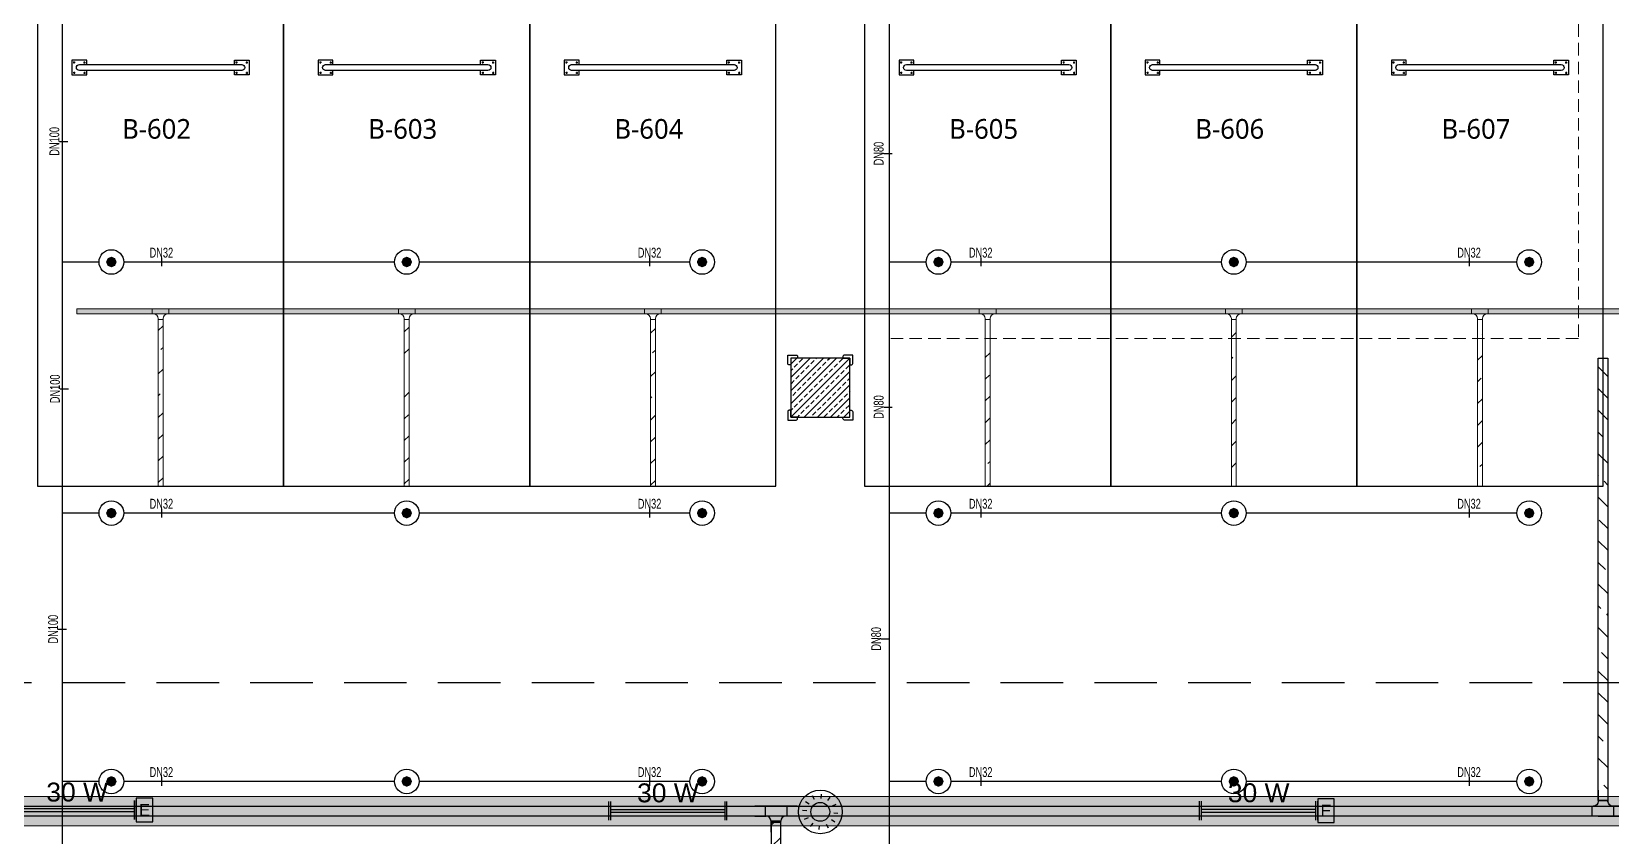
# Model space of a CAD drawing. Header units: millimetres. Extents: x -379292 to 1221486, y 92049 to 447512.
# Drawn here: x -157865 to -141820, y 140261 to 148434 of the extents above; entities that cross this region are included whole.
import ezdxf
from ezdxf.enums import TextEntityAlignment as Align
from ezdxf.lldxf.tags import DXFTag

# ---------------------------------------------------------------- set-up
doc = ezdxf.new("R2010")
doc.units = ezdxf.units.MM
doc.linetypes.add('HIDDEN', pattern=[9.525, 6.35, -3.175])
for name, color, linetype in [('-M-YNGN-BORUID', 7, 'Continuous'), ('-M-YNGN-BORUUZUN', 7, 'Continuous'), ('-M-YNGN-BORUYUK', 7, 'Continuous'), ('-M-YNGN-SPR-YUK', 7, 'Continuous'), ('-M-YNGN-ZON6-CAP-', 7, 'Continuous'), ('-M-YNGN-ZON6-SPR-', 7, 'Continuous'), ('05_HATCH CONCRETE', 141, 'Continuous'), ('05_SYMBOL', 2, 'Continuous'), ('08_DEDECTOR FLASOR', 3, 'Continuous'), ('08_HORN', 4, 'Continuous'), ('08_LAMP', 4, 'Continuous'), ('202-A-Y-MahalAd', 141, 'Continuous'), ('E_CT_ZA', 6, 'Continuous')]:
    doc.layers.add(name, color=color, linetype=linetype)
doc.layers.add('-M-YNGN-SPR-CAPCIZGI', color=188, linetype='Continuous', plot=False)
for name, color, linetype, lineweight in [('-M-YNGN-ZON6', 2, 'SP', 30), ('06_FORMWORK HIDDEN', 252, 'HIDDEN2', 0), ('E_CT_KA', 4, 'Continuous', 9), ('E_CT_KIRMIZI', 1, 'Continuous', 9)]:
    doc.layers.add(name, color=color, linetype=linetype, lineweight=lineweight)
doc.styles.add('CIZGI', font='tahoma.ttf', dxfattribs={"width": 0.8, "oblique": 20})
doc.styles.add('HCAD', font='HCAD.SHX', dxfattribs={"width": 0.8, "height": 0.2})
doc.styles.add('PIPESIZE', font='hcad.shx', dxfattribs={"width": 0.8})
doc.styles.add('SPR-NOT', font='romans.shx')
doc.styles.get("Standard").update_dxf_attribs({"font": 'segoeuil.ttf'})
doc.styles.add('YAZI-2', font='arial.ttf', dxfattribs={"height": 2})
tags = doc.linetypes.add('HIDDEN2', pattern=[0.1875, 0.125, -0.0625]).pattern_tags.tags
tags[6:7] = [DXFTag(74, 4), DXFTag(75, 0), DXFTag(340, '0'), DXFTag(46, 0.0), DXFTag(50, 0.0), DXFTag(44, 0.0), DXFTag(45, 0.0)]
tags[4:5] = [DXFTag(74, 4), DXFTag(75, 0), DXFTag(340, '0'), DXFTag(46, 0.0), DXFTag(50, 0.0), DXFTag(44, 0.0), DXFTag(45, 0.0)]
doc.linetypes.add('SP', pattern='A,2,-0.1,["SP",CIZGI,S=0.14,R=0.2,X=0,Y=-0.07],-0.255', length=2.355)

# ---------------------------------------------------------------- blocks, each defined once
blk = doc.blocks.new('202_Vida')
at = {"color": 0, "linetype": 'ByBlock', "ltscale": 0.2}
for points in [[(1, 0), (-1, 0)], [(0, 1), (0, -1)]]:
    blk.add_lwpolyline(points, dxfattribs=at)
at = {"color": 0, "linetype": 'ByBlock'}
for radius in [0.42, 0.23, 0.155]:
    blk.add_circle((0, 0), radius, dxfattribs=at)
blk = doc.blocks.new('202_Stoper')
at = {"color": 0, "linetype": 'ByBlock'}
for points in [[(-750, -30), (-750, -75), (-900, -75), (-900, 75), (-750, 75), (-750, 30)], [(750, -30), (750, -75), (900, -75), (900, 75), (750, 75), (750, 30)]]:
    blk.add_lwpolyline(points, dxfattribs=at)
blk.add_lwpolyline([(825, -30, 1), (825, 30), (-825, 30, 1), (-825, -30)], format="xyb", close=True, dxfattribs=at)
at = {"color": 0, "linetype": 'ByBlock', "yscale": 10, "zscale": 10, "rotation": 180}
for p, xscale in [((-877, 53), -10), ((-772, 53), 10), ((772, 53), -10), ((877, 53), 10)]:
    blk.add_blockref('202_Vida', p, dxfattribs=dict(at, xscale=xscale))
at = {"color": 0, "linetype": 'ByBlock', "yscale": 10, "zscale": 10}
for p, xscale in [((-877, -52), 10), ((-772, -52), -10), ((772, -52), 10), ((877, -52), -10)]:
    blk.add_blockref('202_Vida', p, dxfattribs=dict(at, xscale=xscale))
blk = doc.blocks.new('202_Mahalblok')
at = {"color": 0, "linetype": 'ByBlock', "flags": 128}
blk.add_lwpolyline([(0, 0), (0, 5000), (2500, 5000), (2500, 0)], close=True, dxfattribs=at)
at = {"color": 252}
blk.add_blockref('202_Stoper', (1250, 750), dxfattribs=at)
at = {"color": 0, "linetype": 'ByBlock', "ltscale": 25}
blk.add_attdef('MAHALNO', text='', height=200, dxfattribs=at).set_placement((1209, 1390), align=Align.BOTTOM_CENTER)
blk = doc.blocks.new('bariyer')
at = {"color": 8, "ltscale": 25}
blk.add_lwpolyline([(0, -70), (15, -70, 0.414214), (30, -55), (30, 30), (-55, 30, 0.414214), (-70, 15), (-70, 0), (0, 0)], format="xyb", close=True, dxfattribs=at)
blk = doc.blocks.new('OtoParkBodrumKatMimari')
at = {"layer": '05_HATCH CONCRETE'}
h = blk.add_hatch(dxfattribs=at)
h.set_pattern_fill('ANSI33', color=8, scale=15, angle=180, style=0)
h.set_pattern_definition([(225, (905000, -3e-07), (67.351921, -67.351921), []), (225, (904932.65, -3e-07), (67.351921, -67.351921), [47.625, -23.8125])])
h.paths.add_polyline_path([(96800, 44300), (96200, 44300), (96200, 43700), (96800, 43700)])
at = {"color": 5}
blk.add_lwpolyline([(96800, 44300), (96200, 44300), (96200, 43700), (96800, 43700)], close=True, dxfattribs=at)
at = {"layer": '05_SYMBOL', "color": 252, "linetype": 'HIDDEN', "ltscale": 100}
blk.add_lwpolyline([(118969, 41000), (30876, 41000, -0.179563), (29572, 41484), (17953, 51484, -0.695543), (19258, 55000), (127791, 55000, -0.645796), (129290, 51677), (120469, 41677, -0.215217)], format="xyb", close=True, dxfattribs=at)
at = {"layer": '06_FORMWORK HIDDEN', "linetype": 'HIDDEN', "ltscale": 20}
blk.add_lwpolyline([(97200, 51500), (104200, 51500), (104200, 44500), (97200, 44500)], close=True, dxfattribs=at)
at = {"layer": '05_SYMBOL', "color": 8, "xscale": -1}
blk.add_blockref('bariyer', (96200, 44300), dxfattribs=at)
at = {"layer": '05_SYMBOL', "color": 8}
blk.add_blockref('bariyer', (96800, 44300), dxfattribs=at)
at = {"layer": '05_SYMBOL', "color": 8, "rotation": 180}
blk.add_blockref('bariyer', (96200, 43700), dxfattribs=at)
at = {"layer": '05_SYMBOL', "color": 8, "xscale": -1, "rotation": 180}
blk.add_blockref('bariyer', (96800, 43700), dxfattribs=at)
at = {"layer": '202-A-Y-MahalAd', "color": 8, "ltscale": 25}
ref = blk.add_blockref('202_Mahalblok', (88550, 48000), dxfattribs=dict(at, xscale=-1, rotation=180))
ref.add_attrib('MAHALNO', 'B-602', dxfattribs={"layer": '0', "color": 0, "linetype": 'ByBlock', "ltscale": 25, "height": 200}).set_placement((89759, 46467), align=Align.BOTTOM_CENTER)
ref = blk.add_blockref('202_Mahalblok', (91050, 48000), dxfattribs=dict(at, xscale=-1, rotation=180))
ref.add_attrib('MAHALNO', 'B-603', dxfattribs={"layer": '0', "color": 0, "linetype": 'ByBlock', "ltscale": 25, "height": 200}).set_placement((92259, 46467), align=Align.BOTTOM_CENTER)
ref = blk.add_blockref('202_Mahalblok', (93550, 48000), dxfattribs=dict(at, xscale=-1, rotation=180))
ref.add_attrib('MAHALNO', 'B-604', dxfattribs={"layer": '0', "color": 0, "linetype": 'ByBlock', "ltscale": 25, "height": 200}).set_placement((94759, 46467), align=Align.BOTTOM_CENTER)
ref = blk.add_blockref('202_Mahalblok', (96950, 48000), dxfattribs=dict(at, xscale=-1, rotation=180))
ref.add_attrib('MAHALNO', 'B-605', dxfattribs={"layer": '0', "color": 0, "linetype": 'ByBlock', "ltscale": 25, "height": 200}).set_placement((98159, 46467), align=Align.BOTTOM_CENTER)
ref = blk.add_blockref('202_Mahalblok', (99450, 48000), dxfattribs=dict(at, xscale=-1, rotation=180))
ref.add_attrib('MAHALNO', 'B-606', dxfattribs={"layer": '0', "color": 0, "linetype": 'ByBlock', "ltscale": 25, "height": 200}).set_placement((100659, 46467), align=Align.BOTTOM_CENTER)
ref = blk.add_blockref('202_Mahalblok', (101950, 48000), dxfattribs=dict(at, xscale=-1, rotation=180))
ref.add_attrib('MAHALNO', 'B-607', dxfattribs={"layer": '0', "color": 0, "linetype": 'ByBlock', "ltscale": 25, "height": 200}).set_placement((103159, 46467), align=Align.BOTTOM_CENTER)
blk = doc.blocks.new('SP-C-UP-12')
at = {"ltscale": 10}
blk.add_line((0, 0), (0, 0), dxfattribs=at)
at = {"color": 1, "linetype": 'Continuous'}
blk.add_circle((0, 0), 12.5, dxfattribs=at)
at = {"ltscale": 10}
for points in [[(-5.4, 0), (-3.8, 3.8), (-3.8, -3.8), (0, 5.4)], [(-3.8, -3.8), (0, 5.4), (0, -5.4), (3.8, 3.8)], [(0, -5.4), (3.8, 3.8), (3.8, -3.8), (5.4, 0)]]:
    blk.add_solid(points, dxfattribs=at)
at = {"layer": '-M-YNGN-SPR-YUK', "style": 'SPR-NOT', "width": 0.5, "flags": 9}
for tag, p in [('YUK', (0, 17.8)), ('CAP', (0, 14.4)), ('TIP', (0.2, 10.8))]:
    blk.add_attdef(tag, text='', height=2.5, dxfattribs=at).set_placement(p, align=Align.MIDDLE_CENTER)
blk = doc.blocks.new('SPRKL100')
at = {"layer": '-M-YNGN-SPR-CAPCIZGI'}
blk.add_line((0, 0.43), (0, -0.43), dxfattribs=at)
at = {"layer": '-M-YNGN-BORUID', "color": 0, "style": 'HCAD', "width": 0.8, "flags": 1}
blk.add_attdef('DIC', text='', height=0.4, dxfattribs=at).set_placement((0, -1.69), align=Align.CENTER)
at = {"layer": '-M-YNGN-BORUUZUN', "color": 0, "style": 'HCAD', "width": 0.7}
blk.add_attdef('BOY', text='', height=0.8, dxfattribs=at).set_placement((0, -1.08), align=Align.CENTER)
at = {"layer": '-M-YNGN-BORUYUK', "color": 6, "style": 'PIPESIZE', "width": 0.8}
blk.add_attdef('YUK', text='', height=0.5, dxfattribs=at).set_placement((0, 1.87), align=Align.CENTER)
at = {"color": 0, "style": 'PIPESIZE', "width": 0.7}
blk.add_attdef('CAP', text='', height=1, dxfattribs=at).set_placement((0, 0.45), align=Align.CENTER)
blk = doc.blocks.new('A$C69E8D8A3')
at = {"layer": '-M-YNGN-ZON6', "ltscale": 500}
for p, q in [((-206, 6524.4), (-206, 3591.9)), ((634, 6524.4), (634, 1991.9)), ((-168.5, 4391.9), (-206, 4391.9)), ((131.5, 4391.9), (-143.5, 4391.9)), ((431.5, 4391.9), (156.5, 4391.9)), ((671.5, 4391.9), (634, 4391.9)), ((971.5, 4391.9), (696.5, 4391.9)), ((1271.5, 4391.9), (996.5, 4391.9)), ((-168.5, 4136.9), (-206, 4136.9)), ((131.5, 4136.9), (-143.5, 4136.9)), ((431.5, 4136.9), (156.5, 4136.9)), ((671.5, 4136.9), (634, 4136.9)), ((971.5, 4136.9), (696.5, 4136.9)), ((1271.5, 4136.9), (996.5, 4136.9)), ((-168.5, 3864.4), (-206, 3864.4)), ((131.5, 3864.4), (-143.5, 3864.4)), ((431.5, 3864.4), (156.5, 3864.4)), ((671.5, 3864.4), (634, 3864.4)), ((971.5, 3864.4), (696.5, 3864.4)), ((1271.5, 3864.4), (996.5, 3864.4))]:
    blk.add_line(p, q, dxfattribs=at)
at = {"layer": '-M-YNGN-ZON6-CAP-'}
ref = blk.add_blockref('SPRKL100', (-204.4, 4514.4), dxfattribs=dict(at, xscale=10.00000000000001, yscale=10.00000000000001, zscale=10.00000000000001, rotation=90))
ref.add_attrib('CAP', 'DN100', dxfattribs={"layer": '0', "color": 0, "height": 10, "rotation": 90, "style": 'PIPESIZE', "width": 0.7}).set_placement((-208.9, 4514.4), align=Align.CENTER)
ref = blk.add_blockref('SPRKL100', (632.8, 4502), dxfattribs=dict(at, xscale=10.00000000000001, yscale=10.00000000000001, zscale=10.00000000000001, rotation=90))
ref.add_attrib('CAP', 'DN80', dxfattribs={"layer": '0', "color": 0, "height": 10, "rotation": 90, "style": 'PIPESIZE', "width": 0.7}).set_placement((628.3, 4502), align=Align.CENTER)
ref = blk.add_blockref('SPRKL100', (-105.2, 4391.9), dxfattribs=dict(at, xscale=10, yscale=10, zscale=10))
ref.add_attrib('CAP', 'DN32', dxfattribs={"layer": '0', "color": 0, "height": 10, "style": 'PIPESIZE', "width": 0.7}).set_placement((-105.2, 4396.4), align=Align.CENTER)
ref = blk.add_blockref('SPRKL100', (390.6, 4391.9), dxfattribs=dict(at, xscale=10, yscale=10, zscale=10))
ref.add_attrib('CAP', 'DN32', dxfattribs={"layer": '0', "color": 0, "height": 10, "style": 'PIPESIZE', "width": 0.7}).set_placement((390.6, 4396.4), align=Align.CENTER)
ref = blk.add_blockref('SPRKL100', (726.9, 4391.9), dxfattribs=dict(at, xscale=10, yscale=10, zscale=10))
ref.add_attrib('CAP', 'DN32', dxfattribs={"layer": '0', "color": 0, "height": 10, "style": 'PIPESIZE', "width": 0.7}).set_placement((726.9, 4396.4), align=Align.CENTER)
ref = blk.add_blockref('SPRKL100', (1222.9, 4391.9), dxfattribs=dict(at, xscale=10, yscale=10, zscale=10))
ref.add_attrib('CAP', 'DN32', dxfattribs={"layer": '0', "color": 0, "height": 10, "style": 'PIPESIZE', "width": 0.7}).set_placement((1222.9, 4396.4), align=Align.CENTER)
ref = blk.add_blockref('SPRKL100', (-203.8, 4263.1), dxfattribs=dict(at, xscale=10.00000000000001, yscale=10.00000000000001, zscale=10.00000000000001, rotation=90))
ref.add_attrib('CAP', 'DN100', dxfattribs={"layer": '0', "color": 0, "height": 10, "rotation": 90, "style": 'PIPESIZE', "width": 0.7}).set_placement((-208.3, 4263.1), align=Align.CENTER)
ref = blk.add_blockref('SPRKL100', (632.8, 4244.6), dxfattribs=dict(at, xscale=10.00000000000001, yscale=10.00000000000001, zscale=10.00000000000001, rotation=90))
ref.add_attrib('CAP', 'DN80', dxfattribs={"layer": '0', "color": 0, "height": 10, "rotation": 90, "style": 'PIPESIZE', "width": 0.7}).set_placement((628.3, 4244.6), align=Align.CENTER)
ref = blk.add_blockref('SPRKL100', (-105.2, 4136.9), dxfattribs=dict(at, xscale=10, yscale=10, zscale=10))
ref.add_attrib('CAP', 'DN32', dxfattribs={"layer": '0', "color": 0, "height": 10, "style": 'PIPESIZE', "width": 0.7}).set_placement((-105.2, 4141.4), align=Align.CENTER)
ref = blk.add_blockref('SPRKL100', (390.6, 4136.9), dxfattribs=dict(at, xscale=10, yscale=10, zscale=10))
ref.add_attrib('CAP', 'DN32', dxfattribs={"layer": '0', "color": 0, "height": 10, "style": 'PIPESIZE', "width": 0.7}).set_placement((390.6, 4141.4), align=Align.CENTER)
ref = blk.add_blockref('SPRKL100', (726.9, 4136.9), dxfattribs=dict(at, xscale=10, yscale=10, zscale=10))
ref.add_attrib('CAP', 'DN32', dxfattribs={"layer": '0', "color": 0, "height": 10, "style": 'PIPESIZE', "width": 0.7}).set_placement((726.9, 4141.4), align=Align.CENTER)
ref = blk.add_blockref('SPRKL100', (1222.9, 4136.9), dxfattribs=dict(at, xscale=10, yscale=10, zscale=10))
ref.add_attrib('CAP', 'DN32', dxfattribs={"layer": '0', "color": 0, "height": 10, "style": 'PIPESIZE', "width": 0.7}).set_placement((1222.9, 4141.4), align=Align.CENTER)
ref = blk.add_blockref('SPRKL100', (-205.7, 4019), dxfattribs=dict(at, xscale=10.00000000000001, yscale=10.00000000000001, zscale=10.00000000000001, rotation=90))
ref.add_attrib('CAP', 'DN100', dxfattribs={"layer": '0', "color": 0, "height": 10, "rotation": 90, "style": 'PIPESIZE', "width": 0.7}).set_placement((-210.2, 4019), align=Align.CENTER)
ref = blk.add_blockref('SPRKL100', (630.2, 4009.2), dxfattribs=dict(at, xscale=10.00000000000001, yscale=10.00000000000001, zscale=10.00000000000001, rotation=90))
ref.add_attrib('CAP', 'DN80', dxfattribs={"layer": '0', "color": 0, "height": 10, "rotation": 90, "style": 'PIPESIZE', "width": 0.7}).set_placement((625.7, 4009.2), align=Align.CENTER)
ref = blk.add_blockref('SPRKL100', (-105.2, 3864.4), dxfattribs=dict(at, xscale=10, yscale=10, zscale=10))
ref.add_attrib('CAP', 'DN32', dxfattribs={"layer": '0', "color": 0, "height": 10, "style": 'PIPESIZE', "width": 0.7}).set_placement((-105.2, 3868.9), align=Align.CENTER)
ref = blk.add_blockref('SPRKL100', (390.6, 3864.4), dxfattribs=dict(at, xscale=10, yscale=10, zscale=10))
ref.add_attrib('CAP', 'DN32', dxfattribs={"layer": '0', "color": 0, "height": 10, "style": 'PIPESIZE', "width": 0.7}).set_placement((390.6, 3868.9), align=Align.CENTER)
ref = blk.add_blockref('SPRKL100', (726.9, 3864.4), dxfattribs=dict(at, xscale=10, yscale=10, zscale=10))
ref.add_attrib('CAP', 'DN32', dxfattribs={"layer": '0', "color": 0, "height": 10, "style": 'PIPESIZE', "width": 0.7}).set_placement((726.9, 3868.9), align=Align.CENTER)
ref = blk.add_blockref('SPRKL100', (1222.9, 3864.4), dxfattribs=dict(at, xscale=10, yscale=10, zscale=10))
ref.add_attrib('CAP', 'DN32', dxfattribs={"layer": '0', "color": 0, "height": 10, "style": 'PIPESIZE', "width": 0.7}).set_placement((1222.9, 3868.9), align=Align.CENTER)
at = {"layer": '-M-YNGN-ZON6-SPR-', "rotation": 180}
for p in [(-156, 4391.9), (144, 4391.9), (444, 4391.9), (684, 4391.9), (984, 4391.9), (1284, 4391.9), (-156, 4136.9), (144, 4136.9), (444, 4136.9), (684, 4136.9), (984, 4136.9), (1284, 4136.9), (-156, 3864.4), (144, 3864.4), (444, 3864.4), (684, 3864.4), (984, 3864.4), (1284, 3864.4)]:
    blk.add_blockref('SP-C-UP-12', p, dxfattribs=at)
blk = doc.blocks.new('*U958')
h = blk.add_hatch()
h.set_pattern_fill('ANSI33', color=0, scale=50, angle=1, style=0)
h.paths.add_polyline_path([(-4141, 100), (351, 100), (351, 0), (-4141, 0)])
at = {"color": 0}
blk.add_lwpolyline([(-4141, 100), (351, 100), (351, 0), (-4141, 0)], close=True, dxfattribs=at)
at = {"ltscale": 25, "flags": 1}
for tag, p in [('YUKSEKLIK', (-229, -149)), ('KALINLIK', (-229, -213))]:
    blk.add_attdef(tag, p, '', height=50, dxfattribs=at)
blk = doc.blocks.new('*U449')
at = {"color": 0}
for p, q in [((264, 264), (-164, 264)), ((-164, 164), (-50, 164)), ((-60, 264), (-60, 164)), ((0, 264), (264, 264)), ((264, 164), (150, 164)), ((160, 264), (160, 164)), ((0, 0), (0, 114)), ((0, 104), (100, 104)), ((100, 0), (100, 114))]:
    blk.add_line(p, q, dxfattribs=at)
for centre, start, end in [((-50, 114), 0, 90), ((150, 114), 90, 180)]:
    blk.add_arc(centre, 50, start, end, dxfattribs=at)
blk = doc.blocks.new('*U963')
h = blk.add_hatch()
h.set_pattern_fill('ANSI33', color=0, scale=50, angle=1, style=0)
h.paths.add_polyline_path([(-4141, 100), (-243, 100), (-243, 0), (-4141, 0)])
at = {"color": 0}
blk.add_lwpolyline([(-4141, 100), (-243, 100), (-243, 0), (-4141, 0)], close=True, dxfattribs=at)
at = {"ltscale": 25, "flags": 1}
for tag, p in [('YUKSEKLIK', (-229, -149)), ('KALINLIK', (-229, -213))]:
    blk.add_attdef(tag, p, '', height=50, dxfattribs=at)
blk = doc.blocks.new('*U454')
at = {"color": 0}
for p, q in [((264, 264), (-164, 264)), ((-164, 164), (-50, 164)), ((-60, 264), (-60, 164)), ((0, 264), (264, 264)), ((264, 164), (150, 164)), ((160, 264), (160, 164)), ((0, 0), (0, 114)), ((0, 104), (100, 104)), ((100, 0), (100, 114))]:
    blk.add_line(p, q, dxfattribs=at)
for centre, start, end in [((-50, 114), 0, 90), ((150, 114), 90, 180)]:
    blk.add_arc(centre, 50, start, end, dxfattribs=at)
blk = doc.blocks.new('40 W SIVA ÜSTÜ ETANJ LED 50--')
at = {"layer": '08_LAMP'}
for p, q in [((-625, -100), (-625, 100)), ((-605, -100), (-605, 100)), ((-605, 15), (605, 15)), ((605, -100), (605, 100)), ((625, -100), (625, 100)), ((-605, -15), (605, -15))]:
    blk.add_line(p, q, dxfattribs=at)
at = {"layer": '08_LAMP', "color": 2, "style": 'YAZI-2'}
blk.add_text('30 W', height=200, dxfattribs=at).set_placement((0, 90), align=Align.CENTER)
blk = doc.blocks.new('40 W SIVA ÜSTÜ ETANJ LED E 50')
at = {"layer": '08_LAMP'}
for p, q in [((-625, -100), (-625, 100)), ((-605, -100), (-605, 100)), ((-605, 15), (605, 15)), ((605, -100), (605, 100)), ((625, -100), (625, 100)), ((-605, -15), (605, -15))]:
    blk.add_line(p, q, dxfattribs=at)
blk.add_lwpolyline([(625, -125), (800, -125), (800, 125), (625, 125)], close=True, dxfattribs=at)
at = {"layer": '08_LAMP', "color": 2, "style": 'YAZI-2'}
blk.add_text('30 W', height=200, dxfattribs=at).set_placement((0, 90), align=Align.CENTER)
blk.add_text('E', height=125, dxfattribs=at).set_placement((713, 0), align=Align.MIDDLE)
blk = doc.blocks.new('KORNA ORT TAVAN')
at = {"layer": '08_HORN', "color": 3}
for p, q in [((-60, 124), (-79, 162)), ((10, 137), (13, 179)), ((-137, 10), (-179, 13)), ((-114, 77), (-149, 101)), ((77, 114), (101, 149)), ((124, 60), (162, 79)), ((-124, -60), (-162, -79)), ((-77, -114), (-101, -149)), ((-10, -137), (-13, -179)), ((60, -124), (79, -162)), ((114, -77), (149, -101)), ((137, -10), (179, -13))]:
    blk.add_line(p, q, dxfattribs=at)
at = {"layer": '08_HORN', "color": 1}
for major_axis, start_param, end_param in [((0, 222), 4.712358, 10.995543), ((0, 95.8), -1.570763777940356, 4.712421529239229)]:
    blk.add_ellipse((0, 0), major_axis=major_axis, ratio=1, start_param=start_param, end_param=end_param, dxfattribs=at)
blk = doc.blocks.new('*U1030')
h = blk.add_hatch()
h.set_pattern_fill('ANSI33', color=0, scale=50, angle=1, style=0)
h.paths.add_polyline_path([(-2093, 50), (-403, 50), (-403, 0), (-2093, 0)])
at = {"color": 0}
blk.add_lwpolyline([(-2093, 50), (-403, 50), (-403, 0), (-2093, 0)], close=True, dxfattribs=at)
at = {"ltscale": 25, "flags": 1}
for tag, p in [('YUKSEKLIK', (-229, -149)), ('KALINLIK', (-229, -213))]:
    blk.add_attdef(tag, p, '', height=50, dxfattribs=at)
blk = doc.blocks.new('*U1012')
at = {"color": 0}
for p, q in [((214, 214), (-164, 214)), ((-164, 164), (-50, 164)), ((-60, 214), (-60, 164)), ((0, 214), (214, 214)), ((214, 164), (100, 164)), ((110, 214), (110, 164)), ((0, 0), (0, 114)), ((0, 104), (50, 104)), ((50, 0), (50, 114))]:
    blk.add_line(p, q, dxfattribs=at)
for centre, start, end in [((-50, 114), 0, 90), ((100, 114), 90, 180)]:
    blk.add_arc(centre, 50, start, end, dxfattribs=at)
blk = doc.blocks.new('*U1032')
h = blk.add_hatch()
h.set_pattern_fill('ANSI33', color=0, scale=50, angle=1, style=0)
h.paths.add_polyline_path([(3743, 50), (39118, 50), (39118, 0), (3743, 0)])
at = {"color": 0}
blk.add_lwpolyline([(3743, 50), (39118, 50), (39118, 0), (3743, 0)], close=True, dxfattribs=at)
at = {"ltscale": 25, "flags": 1}
for tag, p in [('YUKSEKLIK', (-229, -149)), ('KALINLIK', (-229, -213))]:
    blk.add_attdef(tag, p, '', height=50, dxfattribs=at)
blk = doc.blocks.new('*U1035')
h = blk.add_hatch()
h.set_pattern_fill('ANSI33', color=0, scale=50, angle=1, style=0)
h.paths.add_polyline_path([(-47993, 100), (-249, 100), (-249, 0), (-47993, 0)])
at = {"color": 0}
blk.add_lwpolyline([(-47993, 100), (-249, 100), (-249, 0), (-47993, 0)], close=True, dxfattribs=at)
at = {"ltscale": 25, "flags": 1}
for tag, p in [('YUKSEKLIK', (-229, -149)), ('KALINLIK', (-229, -213))]:
    blk.add_attdef(tag, p, '', height=50, dxfattribs=at)
blk = doc.blocks.new('*U1034')
h = blk.add_hatch()
h.set_pattern_fill('ANSI33', color=0, scale=50, angle=1, style=0)
h.paths.add_polyline_path([(-48733, 300), (-889, 300), (-889, 0), (-48733, 0)])
at = {"color": 0}
blk.add_lwpolyline([(-48733, 300), (-889, 300), (-889, 0), (-48733, 0)], close=True, dxfattribs=at)
at = {"ltscale": 25, "flags": 1}
for tag, p in [('YUKSEKLIK', (-229, -149)), ('KALINLIK', (-229, -213))]:
    blk.add_attdef(tag, p, '', height=50, dxfattribs=at)

msp = doc.modelspace()

# ---------------------------------------------------------------- block references
at = {"color": 8}
msp.add_blockref('OtoParkBodrumKatMimari', (-246354.8, 100818.8), dxfattribs=at)

# ---------------------------------------------------------------- next in the draw order: block references
at = {"layer": '-M-YNGN-ZON6', "ltscale": 25, "xscale": 10, "yscale": 10, "zscale": 10}
msp.add_blockref('A$C69E8D8A3', (-155494.7, 102175), dxfattribs=at)
at = {"layer": '08_DEDECTOR FLASOR'}
msp.add_blockref('KORNA ORT TAVAN', (-149854.8, 140509.9), dxfattribs=at)
at = {"layer": '08_LAMP', "xscale": 0.96, "yscale": 0.96, "zscale": 0.96}
for name, p in [('40 W SIVA ÜSTÜ ETANJ LED E 50', (-157402.1, 140528.8)), ('40 W SIVA ÜSTÜ ETANJ LED 50--', (-151402.1, 140520.7)), ('40 W SIVA ÜSTÜ ETANJ LED E 50', (-145402.1, 140521.6))]:
    msp.add_blockref(name, p, dxfattribs=at)
at = {"layer": 'E_CT_KA', "rotation": 180}
msp.add_blockref('*U1034', (-175643.9, 140666.6), dxfattribs=at)
at = {"layer": 'E_CT_KIRMIZI', "color": 1, "rotation": 180}
msp.add_blockref('*U1032', (-118286.9, 145618.8), dxfattribs=at)
at = {"layer": 'E_CT_KIRMIZI', "color": 2, "xscale": -1}
for p in [(-156529.8, 145404.8), (-154029.8, 145404.8), (-151529.8, 145404.8), (-148129.8, 145404.8), (-145629.8, 145404.8), (-143129.8, 145404.8)]:
    msp.add_blockref('*U1012', p, dxfattribs=at)
at = {"layer": 'E_CT_KIRMIZI', "color": 1, "xscale": -1, "rotation": 269.9999999999999}
for p in [(-156579.8, 145911.7), (-154079.8, 145911.7), (-151579.8, 145911.7), (-148179.8, 145911.7), (-145679.8, 145911.7), (-143179.8, 145911.7)]:
    msp.add_blockref('*U1030', p, dxfattribs=at)
at = {"layer": 'E_CT_ZA', "color": 112}
for name, p, rotation in [('*U958', (-141954.8, 140978), 270), ('*U1035', (-175203.9, 140566.6), 180)]:
    msp.add_blockref(name, p, dxfattribs=dict(at, rotation=rotation))
at = {"layer": 'E_CT_ZA', "color": 2, "xscale": -1, "rotation": 180}
msp.add_blockref('*U449', (-141954.8, 140730.6), dxfattribs=at)
at = {"layer": 'E_CT_ZA', "color": 2}
msp.add_blockref('*U454', (-150354.8, 140302.6), dxfattribs=at)
at = {"layer": 'E_CT_ZA', "color": 112, "xscale": -1, "rotation": 270}
msp.add_blockref('*U963', (-150354.8, 140659.6), dxfattribs=at)

doc.saveas('drawing.dxf')
